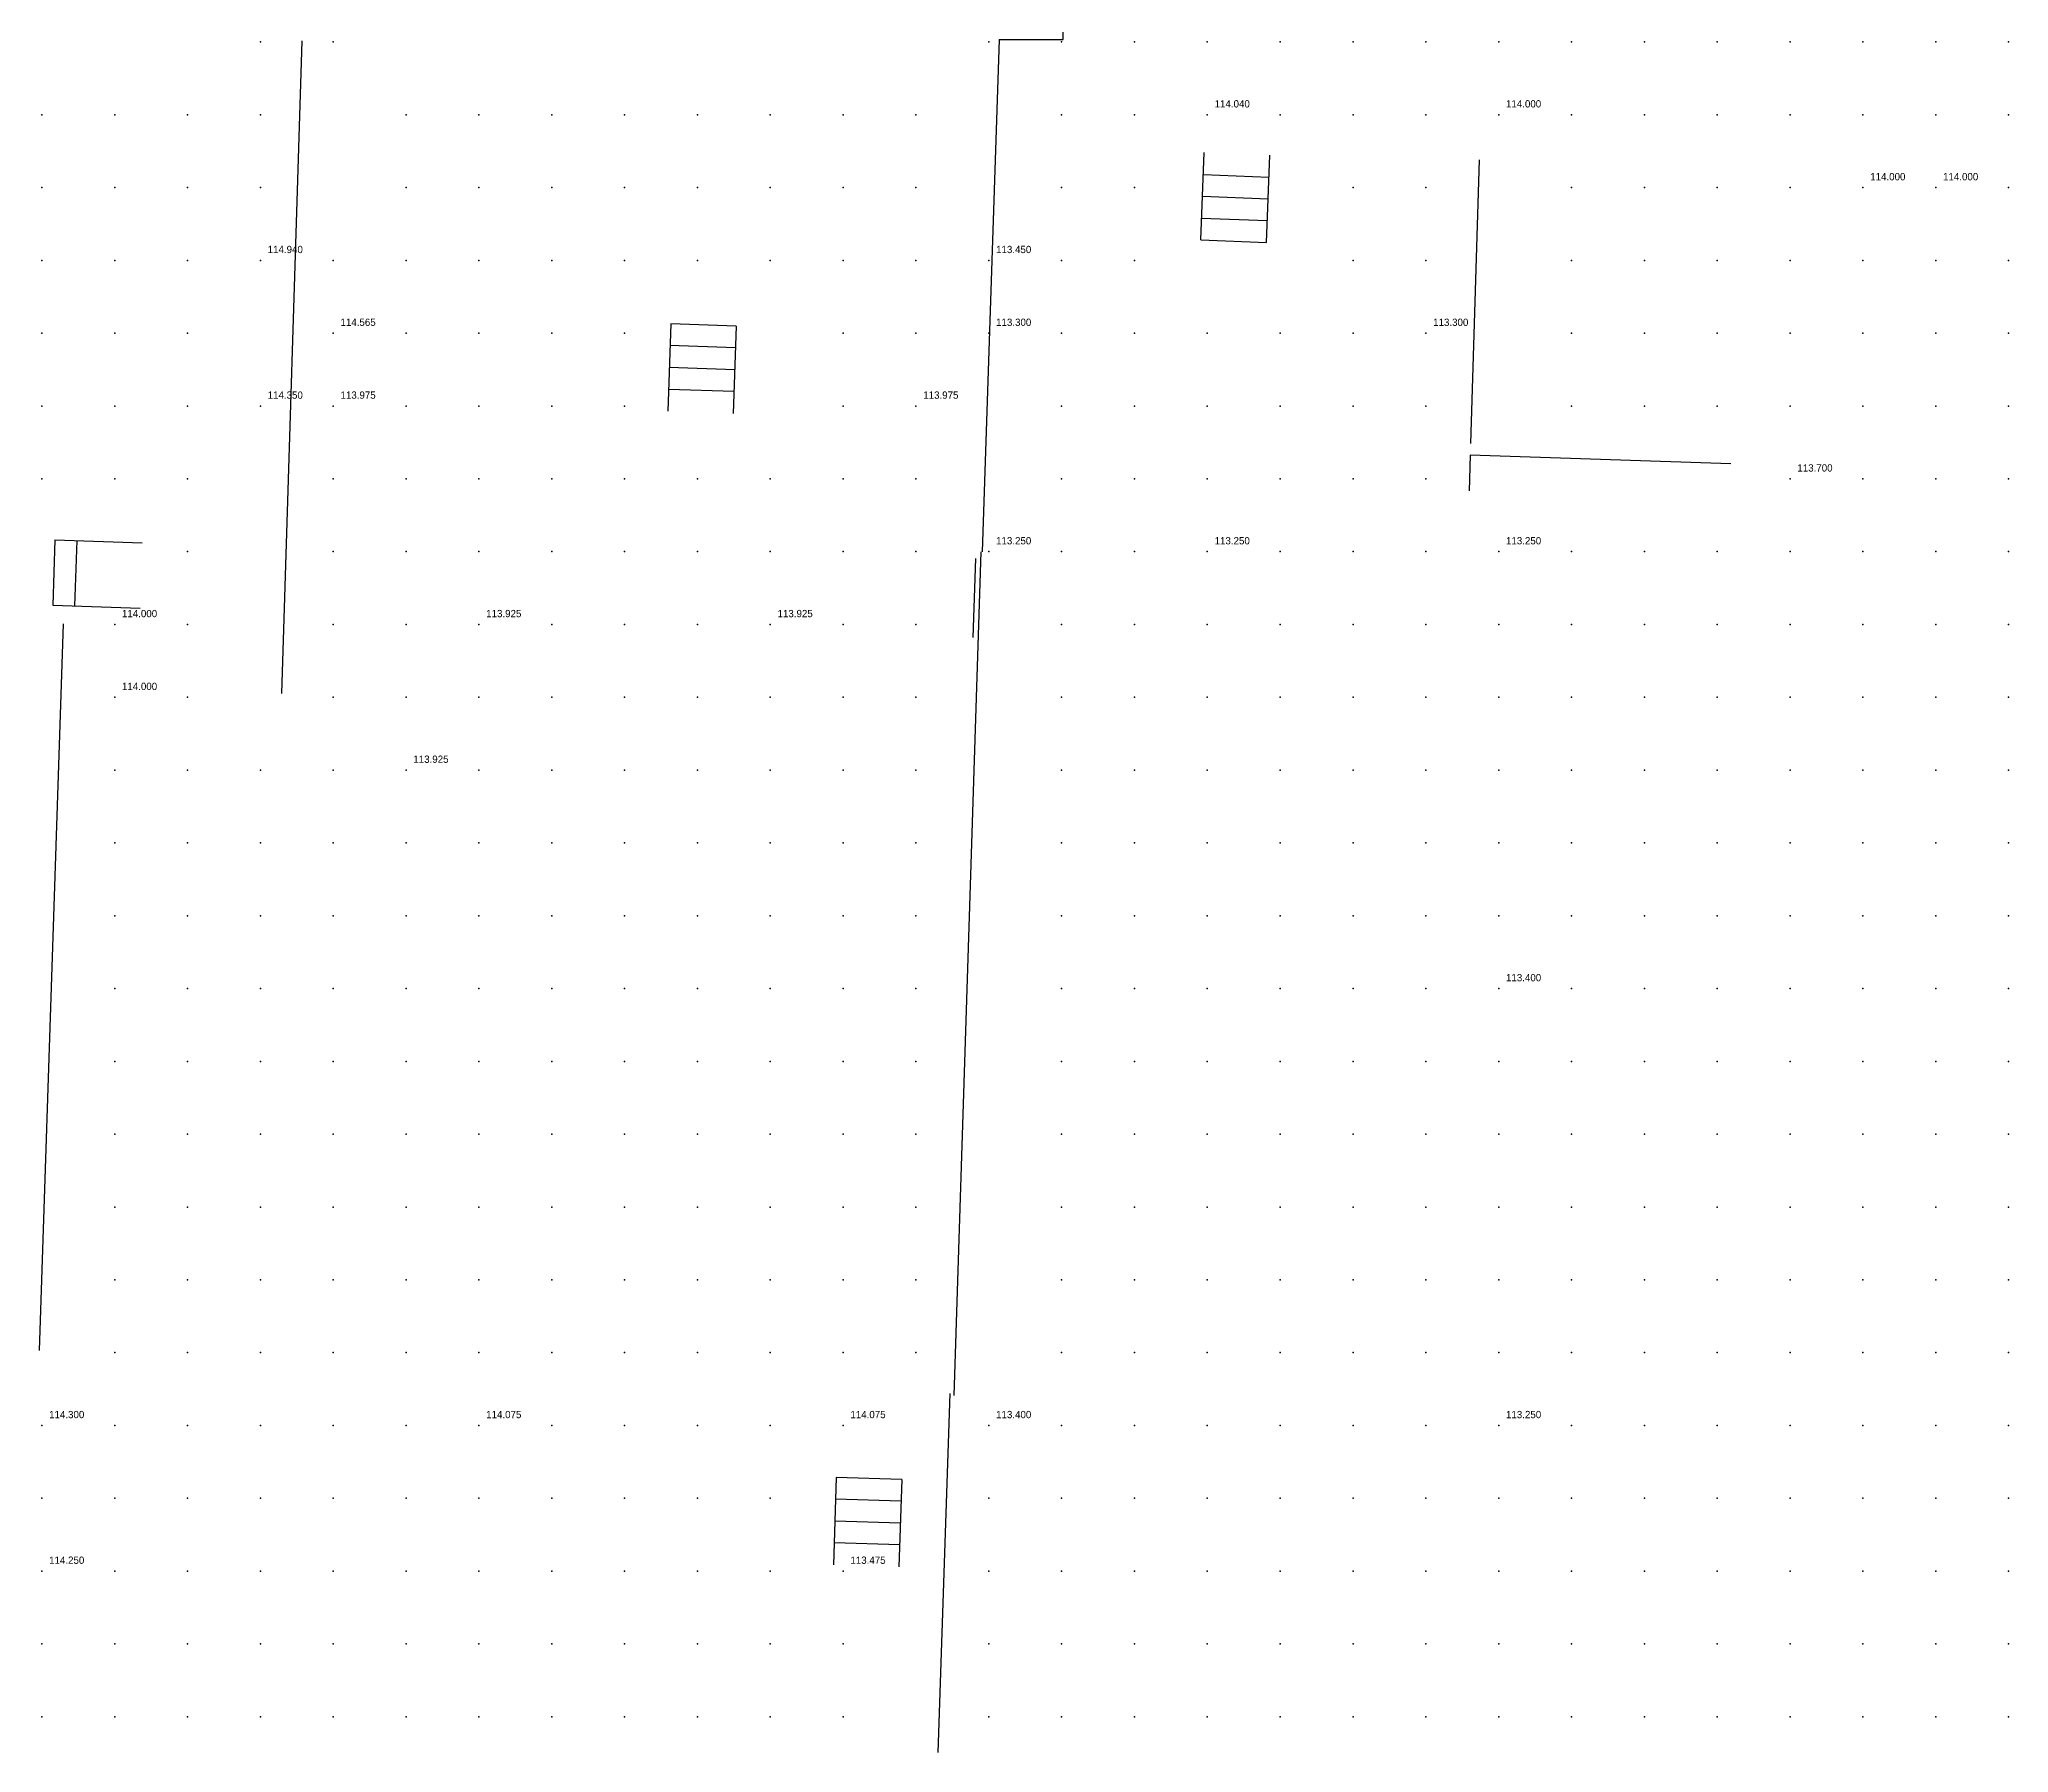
# Model space of a CAD drawing. Header units: metres. Extents: x 287878 to 288137, y 62805 to 63074.
# Drawn here: x 288051.97 to 288079, y 62833.51 to 62857.04 of the extents above; entities that cross this region are included whole.
import ezdxf

# ---------------------------------------------------------------- set-up
doc = ezdxf.new("R2010")
doc.units = ezdxf.units.M
for name, color, linetype in [('BARRIERS', 1, 'Continuous'), ('SURVEY_INTERP', 8, 'Continuous'), ('SURVEY_REAL', 3, 'Continuous')]:
    doc.layers.add(name, color=color, linetype=linetype)

msp = doc.modelspace()

# ---------------------------------------------------------------- linework, layer by layer
at = {"layer": 'BARRIERS'}
for p, q in [((288066.021, 62857.033), (288066.031, 62861.408)), ((288055.296, 62848.054), (288055.574, 62857.013)), ((288065.143, 62857.035), (288064.91, 62849.998)), ((288065.143, 62857.035), (288066.021, 62857.033)), ((288067.91, 62854.282), (288067.958, 62855.481)), ((288068.81, 62854.246), (288068.857, 62855.445)), ((288071.73, 62855.383), (288071.614, 62851.485)), ((288067.946, 62855.181), (288068.846, 62855.145)), ((288067.934, 62854.881), (288068.834, 62854.845)), ((288067.922, 62854.581), (288068.822, 62854.546)), ((288067.91, 62854.282), (288068.81, 62854.246)), ((288060.633, 62853.129), (288060.593, 62851.929)), ((288061.532, 62853.099), (288060.633, 62853.129)), ((288061.532, 62853.099), (288061.493, 62851.899)), ((288061.523, 62852.799), (288060.623, 62852.829)), ((288061.513, 62852.499), (288060.613, 62852.529)), ((288061.503, 62852.199), (288060.603, 62852.229)), ((288071.609, 62851.323), (288071.593, 62850.836)), ((288075.186, 62851.204), (288071.609, 62851.323)), ((288052.18, 62850.163), (288052.15, 62849.264)), ((288052.18, 62850.163, 0), (288053.379, 62850.123, 0)), ((288052.48, 62850.153), (288052.45, 62849.254)), ((288064.891, 62849.997), (288064.52, 62838.413)), ((288064.784, 62848.82), (288064.82, 62849.907)), ((288052.15, 62849.264, 0), (288053.349, 62849.224, 0)), ((288051.967, 62839.031), (288052.299, 62849.01)), ((288064.464, 62838.437), (288064.3, 62833.507)), ((288062.906, 62837.287, -0.009), (288062.867, 62836.088, -0.009)), ((288063.805, 62837.258), (288062.906, 62837.287)), ((288063.805, 62837.258, -0.009), (288063.767, 62836.059, -0.009)), ((288063.796, 62836.959), (288062.896, 62836.987)), ((288063.786, 62836.659), (288062.887, 62836.688)), ((288063.777, 62836.359), (288062.877, 62836.388))]:
    msp.add_line(p, q, dxfattribs=at)
at = {"layer": 'SURVEY_INTERP'}
for p in [(288067, 62857, 114.746), (288068, 62857, 114.492), (288069, 62857, 114.634), (288070, 62857, 114.71), (288071, 62857, 114.556), (288072, 62857, 114.383), (288073, 62857, 114.539), (288074, 62857, 114.699), (288075, 62857, 114.716), (288076, 62857, 114.642), (288077, 62857, 114.564), (288078, 62857, 114.557), (288079, 62857, 114.628), (288052, 62856, 116.217), (288053, 62856, 116.052), (288054, 62856, 115.882), (288055, 62856, 115.737), (288057, 62856, 115.604), (288058, 62856, 115.598), (288059, 62856, 115.591), (288060, 62856, 115.566), (288061, 62856, 115.516), (288062, 62856, 115.445), (288063, 62856, 115.357), (288064, 62856, 115.253), (288066, 62856, 114.893), (288067, 62856, 114.463), (288069, 62856, 114.388), (288070, 62856, 114.528), (288071, 62856, 114.316), (288073, 62856, 114.314), (288074, 62856, 114.547), (288075, 62856, 114.552), (288076, 62856, 114.398), (288077, 62856, 114.243), (288078, 62856, 114.239), (288079, 62856, 114.389), (288052, 62855, 115.961), (288053, 62855, 115.797), (288054, 62855, 115.599), (288055, 62855, 115.402), (288057, 62855, 115.292), (288058, 62855, 115.35), (288059, 62855, 115.385), (288060, 62855, 115.379), (288061, 62855, 115.332), (288062, 62855, 115.252), (288063, 62855, 115.153), (288064, 62855, 115.055), (288066, 62855, 114.812), (288067, 62855, 114.567), (288070, 62855, 114.397), (288071, 62855, 114.279), (288073, 62855, 114.346), (288074, 62855, 114.467), (288075, 62855, 114.444), (288076, 62855, 114.242), (288079, 62855, 114.236), (288052, 62854, 115.744), (288053, 62854, 115.558), (288054, 62854, 115.304), (288056, 62854, 114.829), (288057, 62854, 114.936), (288058, 62854, 115.1), (288059, 62854, 115.188), (288060, 62854, 115.201), (288061, 62854, 115.152), (288062, 62854, 115.046), (288063, 62854, 114.903), (288064, 62854, 114.794), (288066, 62854, 114.728), (288067, 62854, 114.627), (288070, 62854, 114.125), (288071, 62854, 113.886), (288073, 62854, 114.299), (288074, 62854, 114.395), (288075, 62854, 114.386), (288076, 62854, 114.285), (288077, 62854, 114.181), (288078, 62854, 114.182), (288079, 62854, 114.299), (288052, 62853, 115.563), (288053, 62853, 115.36), (288054, 62853, 115.067), (288057, 62853, 114.661), (288058, 62853, 114.894), (288059, 62853, 115.016), (288060, 62853, 115.038), (288063, 62853, 114.579), (288064, 62853, 114.367), (288066, 62853, 114.593), (288067, 62853, 114.547), (288068, 62853, 114.441), (288069, 62853, 114.267), (288070, 62853, 113.845), (288073, 62853, 114.189), (288074, 62853, 114.305), (288075, 62853, 114.302), (288076, 62853, 114.266), (288077, 62853, 114.268), (288078, 62853, 114.302), (288079, 62853, 114.359), (288052, 62852, 115.409), (288053, 62852, 115.215), (288054, 62852, 114.939), (288057, 62852, 114.474), (288058, 62852, 114.757), (288059, 62852, 114.867), (288060, 62852, 114.886), (288063, 62852, 114.347), (288066, 62852, 114.459), (288067, 62852, 114.374), (288068, 62852, 114.252), (288069, 62852, 114.168), (288070, 62852, 113.972), (288071, 62852, 113.767), (288073, 62852, 114.103), (288074, 62852, 114.198), (288075, 62852, 114.129), (288076, 62852, 114.014), (288077, 62852, 114.145), (288078, 62852, 114.285), (288079, 62852, 114.342), (288052, 62851, 115.255), (288053, 62851, 115.09), (288054, 62851, 114.9), (288056, 62851, 114.434), (288057, 62851, 114.543), (288058, 62851, 114.638), (288059, 62851, 114.705), (288060, 62851, 114.731), (288061, 62851, 114.668), (288062, 62851, 114.561), (288063, 62851, 114.425), (288064, 62851, 114.286), (288066, 62851, 114.355), (288067, 62851, 114.069), (288068, 62851, 113.794), (288069, 62851, 113.957), (288070, 62851, 114.021), (288071, 62851, 113.867), (288077, 62851, 113.993), (288078, 62851, 114.235), (288079, 62851, 114.294), (288054, 62850, 114.82), (288056, 62850, 114.616), (288057, 62850, 114.474), (288058, 62850, 114.328), (288059, 62850, 114.473), (288060, 62850, 114.575), (288061, 62850, 114.447), (288062, 62850, 114.278), (288063, 62850, 114.381), (288064, 62850, 114.455), (288066, 62850, 114.292), (288067, 62850, 113.801), (288069, 62850, 113.74), (288070, 62850, 113.984), (288071, 62850, 113.708), (288073, 62850, 113.715), (288074, 62850, 114.062), (288075, 62850, 114.066), (288076, 62850, 113.971), (288077, 62850, 114.101), (288078, 62850, 114.241), (288079, 62850, 114.261), (288054, 62849, 114.597), (288056, 62849, 114.558), (288057, 62849, 114.291), (288059, 62849, 114.285), (288060, 62849, 114.482), (288061, 62849, 114.272), (288063, 62849, 114.247), (288064, 62849, 114.471), (288066, 62849, 114.342), (288067, 62849, 114.022), (288068, 62849, 113.756), (288069, 62849, 113.937), (288070, 62849, 114.054), (288071, 62849, 113.895), (288072, 62849, 113.701), (288073, 62849, 113.9), (288074, 62849, 114.117), (288075, 62849, 114.183), (288076, 62849, 114.192), (288077, 62849, 114.231), (288078, 62849, 114.271), (288079, 62849, 114.256), (288054, 62848, 114.395), (288056, 62848, 114.429), (288057, 62848, 114.234), (288058, 62848, 114.223), (288059, 62848, 114.383), (288060, 62848, 114.502), (288061, 62848, 114.401), (288062, 62848, 114.251), (288063, 62848, 114.383), (288064, 62848, 114.516), (288066, 62848, 114.442), (288067, 62848, 114.297), (288068, 62848, 114.189), (288069, 62848, 114.185), (288070, 62848, 114.183), (288071, 62848, 114.12), (288072, 62848, 114.071), (288073, 62848, 114.119), (288074, 62848, 114.2), (288075, 62848, 114.25), (288076, 62848, 114.272), (288077, 62848, 114.286), (288078, 62848, 114.286), (288079, 62848, 114.257), (288053, 62847, 114.409), (288054, 62847, 114.542), (288055, 62847, 114.578), (288056, 62847, 114.292), (288058, 62847, 114.249), (288059, 62847, 114.482), (288060, 62847, 114.572), (288061, 62847, 114.563), (288062, 62847, 114.53), (288063, 62847, 114.553), (288064, 62847, 114.585), (288066, 62847, 114.519), (288067, 62847, 114.439), (288068, 62847, 114.366), (288069, 62847, 114.314), (288070, 62847, 114.264), (288071, 62847, 114.209), (288072, 62847, 114.177), (288073, 62847, 114.193), (288074, 62847, 114.235), (288075, 62847, 114.272), (288076, 62847, 114.291), (288077, 62847, 114.292), (288078, 62847, 114.274), (288079, 62847, 114.236), (288053, 62846, 114.764), (288054, 62846, 114.729), (288055, 62846, 114.657), (288056, 62846, 114.453), (288057, 62846, 114.276), (288058, 62846, 114.413), (288059, 62846, 114.571), (288060, 62846, 114.64), (288061, 62846, 114.653), (288062, 62846, 114.646), (288063, 62846, 114.642), (288064, 62846, 114.635), (288066, 62846, 114.564), (288067, 62846, 114.502), (288068, 62846, 114.432), (288069, 62846, 114.355), (288070, 62846, 114.259), (288071, 62846, 114.15), (288072, 62846, 114.086), (288073, 62846, 114.123), (288074, 62846, 114.2), (288075, 62846, 114.255), (288076, 62846, 114.277), (288077, 62846, 114.269), (288078, 62846, 114.234), (288079, 62846, 114.173), (288053, 62845, 114.905), (288054, 62845, 114.839), (288055, 62845, 114.762), (288056, 62845, 114.662), (288057, 62845, 114.594), (288058, 62845, 114.613), (288059, 62845, 114.664), (288060, 62845, 114.694), (288061, 62845, 114.7), (288062, 62845, 114.692), (288063, 62845, 114.678), (288064, 62845, 114.657), (288066, 62845, 114.581), (288067, 62845, 114.522), (288068, 62845, 114.447), (288069, 62845, 114.344), (288070, 62845, 114.183), (288071, 62845, 113.929), (288072, 62845, 113.741), (288073, 62845, 113.903), (288074, 62845, 114.11), (288075, 62845, 114.213), (288076, 62845, 114.245), (288077, 62845, 114.229), (288078, 62845, 114.169), (288079, 62845, 114.06), (288053, 62844, 114.953), (288054, 62844, 114.893), (288055, 62844, 114.833), (288056, 62844, 114.774), (288057, 62844, 114.732), (288058, 62844, 114.719), (288059, 62844, 114.722), (288060, 62844, 114.724), (288061, 62844, 114.717), (288062, 62844, 114.703), (288063, 62844, 114.683), (288064, 62844, 114.657), (288066, 62844, 114.579), (288067, 62844, 114.52), (288068, 62844, 114.441), (288069, 62844, 114.323), (288070, 62844, 114.12), (288071, 62844, 113.739), (288073, 62844, 113.72), (288074, 62844, 114.042), (288075, 62844, 114.175), (288076, 62844, 114.21), (288077, 62844, 114.184), (288078, 62844, 114.095), (288079, 62844, 113.912), (288053, 62843, 114.951), (288054, 62843, 114.903), (288055, 62843, 114.856), (288056, 62843, 114.812), (288057, 62843, 114.776), (288058, 62843, 114.752), (288059, 62843, 114.737), (288060, 62843, 114.723), (288061, 62843, 114.707), (288062, 62843, 114.687), (288063, 62843, 114.664), (288064, 62843, 114.637), (288066, 62843, 114.562), (288067, 62843, 114.506), (288068, 62843, 114.429), (288069, 62843, 114.32), (288070, 62843, 114.15), (288071, 62843, 113.895), (288072, 62843, 113.714), (288073, 62843, 113.865), (288074, 62843, 114.062), (288075, 62843, 114.159), (288076, 62843, 114.182), (288077, 62843, 114.148), (288078, 62843, 114.043), (288079, 62843, 113.817), (288053, 62842, 114.911), (288054, 62842, 114.876), (288055, 62842, 114.838), (288056, 62842, 114.799), (288057, 62842, 114.762), (288058, 62842, 114.733), (288059, 62842, 114.711), (288060, 62842, 114.692), (288061, 62842, 114.671), (288062, 62842, 114.647), (288063, 62842, 114.622), (288064, 62842, 114.597), (288066, 62842, 114.533), (288067, 62842, 114.482), (288068, 62842, 114.412), (288069, 62842, 114.32), (288070, 62842, 114.203), (288071, 62842, 114.079), (288072, 62842, 114.007), (288073, 62842, 114.035), (288074, 62842, 114.104), (288075, 62842, 114.15), (288076, 62842, 114.159), (288077, 62842, 114.124), (288078, 62842, 114.032), (288079, 62842, 113.851), (288053, 62841, 114.837), (288054, 62841, 114.818), (288055, 62841, 114.79), (288056, 62841, 114.748), (288057, 62841, 114.701), (288058, 62841, 114.665), (288059, 62841, 114.646), (288060, 62841, 114.633), (288061, 62841, 114.61), (288062, 62841, 114.578), (288063, 62841, 114.549), (288064, 62841, 114.533), (288066, 62841, 114.493), (288067, 62841, 114.448), (288068, 62841, 114.384), (288069, 62841, 114.299), (288070, 62841, 114.202), (288071, 62841, 114.111), (288072, 62841, 114.059), (288073, 62841, 114.062), (288074, 62841, 114.097), (288075, 62841, 114.127), (288076, 62841, 114.133), (288077, 62841, 114.107), (288078, 62841, 114.042), (288079, 62841, 113.933), (288053, 62840, 114.723), (288054, 62840, 114.737), (288055, 62840, 114.722), (288056, 62840, 114.668), (288057, 62840, 114.587), (288058, 62840, 114.53), (288059, 62840, 114.535), (288060, 62840, 114.55), (288061, 62840, 114.528), (288062, 62840, 114.472), (288063, 62840, 114.429), (288064, 62840, 114.434), (288066, 62840, 114.444), (288067, 62840, 114.408), (288068, 62840, 114.344), (288069, 62840, 114.251), (288070, 62840, 114.129), (288071, 62840, 113.995), (288072, 62840, 113.917), (288073, 62840, 113.95), (288074, 62840, 114.027), (288075, 62840, 114.082), (288076, 62840, 114.1), (288077, 62840, 114.087), (288078, 62840, 114.046), (288079, 62840, 113.984), (288053, 62839, 114.567), (288054, 62839, 114.648), (288055, 62839, 114.653), (288056, 62839, 114.575), (288057, 62839, 114.411), (288058, 62839, 114.285), (288059, 62839, 114.373), (288060, 62839, 114.461), (288061, 62839, 114.44), (288062, 62839, 114.325), (288063, 62839, 114.23), (288064, 62839, 114.297), (288066, 62839, 114.394), (288067, 62839, 114.364), (288068, 62839, 114.298), (288069, 62839, 114.188), (288070, 62839, 114.01), (288071, 62839, 113.742), (288072, 62839, 113.557), (288073, 62839, 113.71), (288074, 62839, 113.916), (288075, 62839, 114.023), (288076, 62839, 114.061), (288077, 62839, 114.06), (288078, 62839, 114.035), (288079, 62839, 113.995), (288053, 62838, 114.456), (288054, 62838, 114.582), (288055, 62838, 114.602), (288056, 62838, 114.514), (288057, 62838, 114.284), (288059, 62838, 114.258), (288060, 62838, 114.405), (288061, 62838, 114.384), (288062, 62838, 114.225), (288066, 62838, 114.35), (288067, 62838, 114.323), (288068, 62838, 114.256), (288069, 62838, 114.139), (288070, 62838, 113.928), (288071, 62838, 113.554), (288073, 62838, 113.532), (288074, 62838, 113.839), (288075, 62838, 113.975), (288076, 62838, 114.021), (288077, 62838, 114.025), (288078, 62838, 114.007), (288079, 62838, 113.977), (288052, 62837, 114.39), (288053, 62837, 114.454), (288054, 62837, 114.55), (288055, 62837, 114.577), (288056, 62837, 114.516), (288057, 62837, 114.371), (288058, 62837, 114.258), (288059, 62837, 114.331), (288060, 62837, 114.402), (288061, 62837, 114.379), (288062, 62837, 114.279), (288065, 62837, 114.307), (288066, 62837, 114.314), (288067, 62837, 114.284), (288068, 62837, 114.222), (288069, 62837, 114.12), (288070, 62837, 113.952), (288071, 62837, 113.7), (288072, 62837, 113.527), (288073, 62837, 113.666), (288074, 62837, 113.854), (288075, 62837, 113.95), (288076, 62837, 113.983), (288077, 62837, 113.984), (288078, 62837, 113.966), (288079, 62837, 113.939), (288053, 62836, 114.409), (288054, 62836, 114.536), (288055, 62836, 114.568), (288056, 62836, 114.538), (288057, 62836, 114.472), (288058, 62836, 114.42), (288059, 62836, 114.414), (288060, 62836, 114.412), (288061, 62836, 114.383), (288062, 62836, 114.333), (288065, 62836, 114.29), (288066, 62836, 114.276), (288067, 62836, 114.243), (288068, 62836, 114.189), (288069, 62836, 114.113), (288070, 62836, 114.008), (288071, 62836, 113.888), (288072, 62836, 113.815), (288073, 62836, 113.838), (288074, 62836, 113.896), (288075, 62836, 113.933), (288076, 62836, 113.942), (288077, 62836, 113.933), (288078, 62836, 113.912), (288079, 62836, 113.885), (288052, 62835, 114.416), (288053, 62835, 114.477), (288054, 62835, 114.548), (288055, 62835, 114.565), (288056, 62835, 114.543), (288057, 62835, 114.503), (288058, 62835, 114.463), (288059, 62835, 114.432), (288060, 62835, 114.4), (288061, 62835, 114.362), (288062, 62835, 114.321), (288063, 62835, 114.288), (288065, 62835, 114.247), (288066, 62835, 114.224), (288067, 62835, 114.191), (288068, 62835, 114.148), (288069, 62835, 114.093), (288070, 62835, 114.028), (288071, 62835, 113.963), (288072, 62835, 113.918), (288073, 62835, 113.902), (288074, 62835, 113.901), (288075, 62835, 113.899), (288076, 62835, 113.888), (288077, 62835, 113.869), (288078, 62835, 113.844), (288079, 62835, 113.816), (288052, 62834, 114.559), (288053, 62834, 114.556), (288054, 62834, 114.564), (288055, 62834, 114.555), (288056, 62834, 114.529), (288057, 62834, 114.491), (288058, 62834, 114.449), (288059, 62834, 114.404), (288060, 62834, 114.355), (288061, 62834, 114.304), (288062, 62834, 114.255), (288063, 62834, 114.216), (288065, 62834, 114.172), (288066, 62834, 114.152), (288067, 62834, 114.125), (288068, 62834, 114.09), (288069, 62834, 114.049), (288070, 62834, 114.003), (288071, 62834, 113.957), (288072, 62834, 113.917), (288073, 62834, 113.887), (288074, 62834, 113.862), (288075, 62834, 113.839), (288076, 62834, 113.815), (288077, 62834, 113.789), (288078, 62834, 113.761), (288079, 62834, 113.732)]:
    msp.add_point(p, dxfattribs=at)
at = {"layer": 'SURVEY_REAL'}
for p in [(288055, 62857, 115.25), (288056, 62857, 114.95), (288065, 62857, 114.95), (288066, 62857, 114.175), (288068, 62856, 114.04), (288072, 62856, 114), (288077, 62855, 114), (288078, 62855, 114), (288055, 62854, 114.94), (288065, 62854, 113.45), (288056, 62853, 114.565), (288065, 62853, 113.3), (288071, 62853, 113.3), (288055, 62852, 114.35), (288056, 62852, 113.975), (288064, 62852, 113.975), (288076, 62851, 113.7), (288065, 62850, 113.25), (288068, 62850, 113.25), (288072, 62850, 113.25), (288053, 62849, 114), (288058, 62849, 113.925), (288062, 62849, 113.925), (288053, 62848, 114), (288057, 62847, 113.925), (288072, 62844, 113.4), (288052, 62838, 114.3), (288058, 62838, 114.075), (288063, 62838, 114.075), (288065, 62838, 113.4), (288072, 62838, 113.25), (288052, 62836, 114.25), (288063, 62836, 113.475)]:
    msp.add_point(p, dxfattribs=at)

# ---------------------------------------------------------------- texts
for s, p in [('114.040', (288068.1, 62856.1, 114.04)), ('114.000', (288072.1, 62856.1, 114)), ('114.000', (288077.1, 62855.1, 114)), ('114.000', (288078.1, 62855.1, 114)), ('114.940', (288055.1, 62854.1, 114.94)), ('113.450', (288065.1, 62854.1, 113.45)), ('114.565', (288056.1, 62853.1, 114.565)), ('113.300', (288065.1, 62853.1, 113.3)), ('113.300', (288071.1, 62853.1, 113.3)), ('114.350', (288055.1, 62852.1, 114.35)), ('113.975', (288056.1, 62852.1, 113.975)), ('113.975', (288064.1, 62852.1, 113.975)), ('113.700', (288076.1, 62851.1, 113.7)), ('113.250', (288065.1, 62850.1, 113.25)), ('113.250', (288068.1, 62850.1, 113.25)), ('113.250', (288072.1, 62850.1, 113.25)), ('114.000', (288053.1, 62849.1, 114)), ('113.925', (288058.1, 62849.1, 113.925)), ('113.925', (288062.1, 62849.1, 113.925)), ('114.000', (288053.1, 62848.1, 114)), ('113.925', (288057.1, 62847.1, 113.925)), ('113.400', (288072.1, 62844.1, 113.4)), ('114.300', (288052.1, 62838.1, 114.3)), ('114.075', (288058.1, 62838.1, 114.075)), ('114.075', (288063.1, 62838.1, 114.075)), ('113.400', (288065.1, 62838.1, 113.4)), ('113.250', (288072.1, 62838.1, 113.25)), ('114.250', (288052.1, 62836.1, 114.25)), ('113.475', (288063.1, 62836.1, 113.475))]:
    msp.add_text(s, height=0.1, dxfattribs=at).set_placement(p)

doc.saveas('drawing.dxf')
